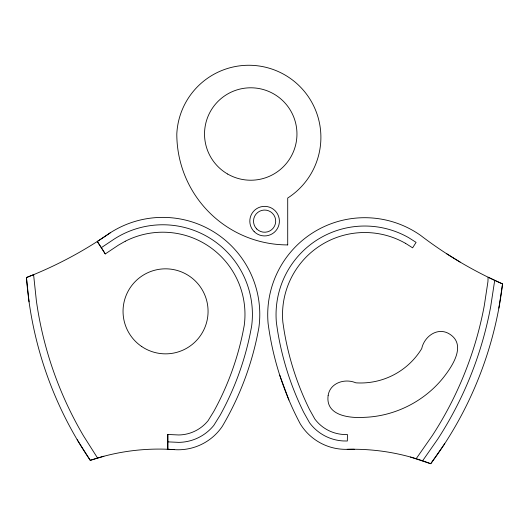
<?xml version="1.0" encoding="UTF-8"?>
<svg xmlns="http://www.w3.org/2000/svg" width="529" height="529" viewBox="0 0 529 529"><rect width="100%" height="100%" fill="white"/><g stroke="black" fill="none" stroke-linecap="round" stroke-linejoin="round"><path stroke-width="0.79" d="M29.062 301.88L26.45 277.54A402.853 402.853 0 0 0 110.528 232.628A97.038 97.038 0 0 1 258.899 327.491A297.133 297.133 0 0 1 222.306 426.354A53.323 53.323 0 0 1 174.332 449.637L167.805 449.247L167.805 434.468L178.756 434.97A38.524 38.524 0 0 0 208.042 420.753L213.723 411.549A282.347 282.347 0 0 0 242.745 333.138L244.233 325.434A82.22 82.22 0 0 0 125.261 241.25M498.867 308.129L502.55 283.934A402.853 402.853 0 0 1 420.542 235.345A97.038 97.038 0 0 0 268.117 323.556A297.133 297.133 0 0 0 300.307 423.941A53.323 53.323 0 0 0 347.203 449.326A215.019 215.019 0 0 1 430.712 463.735L444.717 443.659M494.714 280.363L490.687 306.615A365.684 365.684 0 0 1 437.741 439.123L422.611 460.805M416.178 458.716L432.312 435.598A359.217 359.217 0 0 0 484.319 305.431L487.93 281.712L488.115 277.209L502.55 283.934A374.01 374.01 0 0 1 430.712 463.735L410.471 457.036M110.528 232.628L97.29 241.475L105.271 253.933L118.39 245.165L125.254 241.231M105.271 253.933L101.343 247.665L114.462 238.896A89.646 89.646 0 0 1 251.592 326.466L249.986 334.652A289.74 289.74 0 0 1 220.196 415.12L213.789 425.422A45.924 45.924 0 0 1 178.868 442.37L167.805 441.867M33.836 274.571L26.45 277.54A374.01 374.01 0 0 0 90.267 460.342A215.019 215.019 0 0 1 174.332 449.637M103.882 456.249L90.267 460.342L77.161 439.672M347.203 449.326L354.311 449.247M167.237 449.247L167.805 449.247L167.805 434.468M460.104 262.073L446.569 253.689M405.452 243.287L412.62 247.837L416.085 242.368L408.659 237.66A88.707 88.707 0 0 0 276.409 322.769L277.619 330.956A288.814 288.814 0 0 0 303.739 412.395L309.597 422.836A44.998 44.998 0 0 0 343.05 440.941L347.335 441.007L347.441 434.54L343.433 434.474A38.524 38.524 0 0 1 314.801 418.975L309.538 409.532A282.347 282.347 0 0 1 284.007 329.917L282.856 322.154A82.22 82.22 0 0 1 405.439 243.307M97.29 241.475L101.343 247.665M97.561 458.041L83.536 435.916A366.61 366.61 0 0 1 36.382 300.849L33.591 274.67M288.927 400.023L279.729 375.187M328.159 395.328C325.117 415.834 349.801 418.333 364.395 417.341C394.27 416.277 423.233 401.994 442.27 378.949C451.938 367 468.158 343.698 447.884 333.098C436.332 327.471 424.099 337.105 421.732 348.598A71.541 71.541 0 0 1 355.872 382.831C345.1 378.169 330.195 382.646 328.159 395.328M287.71 244.914L287.71 198.038A72.089 72.089 0 0 0 284.86 74.92A72.089 72.089 0 0 0 176.805 134.009A110.905 110.905 0 0 0 287.71 244.914M141.765 346.574A42.512 42.512 0 0 0 207.963 314.325A42.512 42.512 0 0 0 146.936 273.123A42.512 42.512 0 0 0 141.765 346.574M227.635 174.028A46.208 46.208 0 0 0 296.954 134.009A46.208 46.208 0 0 0 227.635 93.99A46.208 46.208 0 0 0 227.635 174.028M254.151 231.603A14.786 14.786 0 0 0 278.889 224.97A14.786 14.786 0 0 0 260.777 206.859A14.786 14.786 0 0 0 254.151 231.603M256.763 228.984A11.089 11.089 0 0 0 275.318 224.018A11.089 11.089 0 0 0 261.736 210.43A11.089 11.089 0 0 0 256.763 228.984"/></g></svg>
